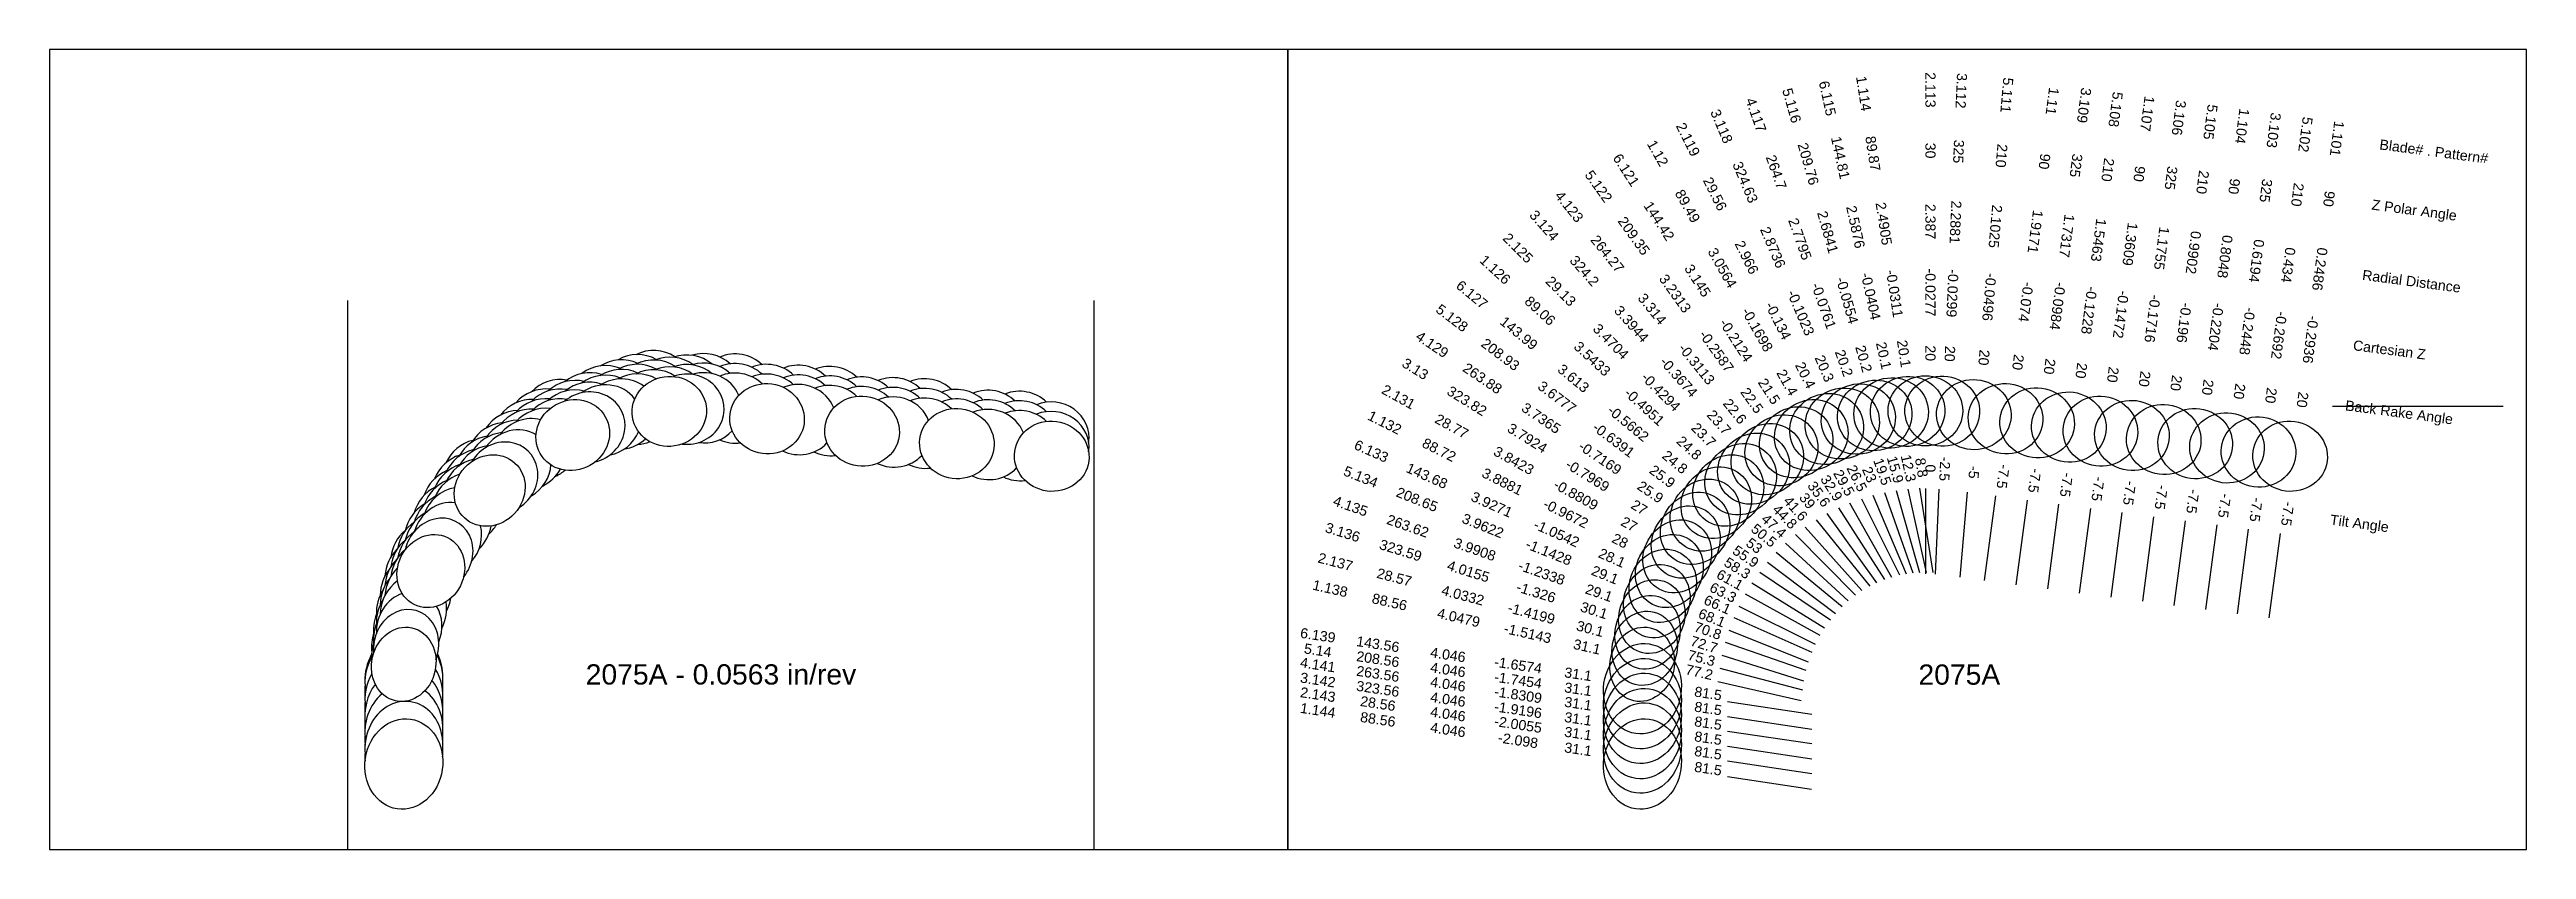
# Model space of a CAD drawing. Header units: inches. Extents: x 22.6 to 37.1, y 15.4 to 20.1.
import ezdxf
from ezdxf.enums import TextEntityAlignment as Align

# ---------------------------------------------------------------- set-up
doc = ezdxf.new("R2010")
doc.units = ezdxf.units.IN
doc.header["$MEASUREMENT"] = 0
for name, color, linetype, true_color in [('Blade_1', 30, 'Continuous', 0xff7f00), ('Blade_2', 7, 'Continuous', 0xcccc00), ('Blade_3', 7, 'Continuous', 0x00cc00), ('Blade_4', 7, 'Continuous', 0x00cccc), ('Blade_5', 7, 'Continuous', 0x0066cc), ('Blade_6', 190, 'Continuous', 0x7f00ff)]:
    doc.layers.add(name, color=color, linetype=linetype, true_color=true_color)
doc.layers.add('Gage_Line', color=7, linetype='Continuous')
doc.layers.add('Print Box', color=7, linetype='Continuous', plot=False)
doc.styles.get("Standard").update_dxf_attribs({"font": 'arial.ttf'})

msp = doc.modelspace()

# ---------------------------------------------------------------- linework, layer by layer
msp.add_line((36, 18), (37, 18))
at = {"layer": 'Blade_1'}
for p, q in [((33.168, 17.433), (33.414, 16.998)), ((33.579, 17.518), (33.656, 17.024)), ((34.023, 17.473), (33.958, 16.978)), ((34.58, 17.4), (34.514, 16.904)), ((35.136, 17.327), (35.07, 16.831)), ((32.793, 17.196), (33.161, 16.858)), ((35.692, 17.254), (35.627, 16.758)), ((32.52, 16.828), (32.967, 16.604)), ((32.397, 16.385), (32.885, 16.274)), ((32.452, 15.828), (32.946, 15.754))]:
    msp.add_line(p, q, dxfattribs=at)
for centre, major_axis, ratio, start_param, end_param in [((26.249, 18.082), (0.216, 0.033), 0.939109, 7.022481, 8.109206), ((25.683, 17.943), (0.191, 0.108), 0.930891, 7.053151, 8.096689), ((26.249, 18.025), (0.216, 0.033), 0.939109, 7.022481, 8.109206), ((26.822, 18.039), (0.217, -0.029), 0.939693, 7.191315, 8.396403), ((26.822, 17.982), (0.217, -0.029), 0.939693, 7.191315, 8.396403), ((27.379, 17.965), (0.217, -0.029), 0.939693, 7.191315, 8.398699), ((25.683, 17.887), (0.191, 0.108), 0.930891, 7.053151, 8.096689), ((27.379, 17.909), (0.217, -0.029), 0.939693, 7.191315, 8.398699), ((27.935, 17.892), (0.217, -0.029), 0.939693, 7.191315, 8.398699), ((27.935, 17.836), (0.217, -0.029), 0.939693, 7.191315, 8.398699), ((28.491, 17.819), (0.217, -0.029), 0.939693, 6.269192, 8.398699), ((28.491, 17.763), (0.217, -0.029), 0.939693, 6.269192, 8.398699), ((25.196, 17.618), (0.148, 0.161), 0.907923, 7.150283, 8.121365), ((25.196, 17.561), (0.148, 0.161), 0.907923, 7.150283, 8.121365), ((24.851, 17.146), (0.098, 0.196), 0.882805, 7.311766, 8.17685), ((24.851, 17.089), (0.098, 0.196), 0.882805, 7.311766, 8.17685), ((24.692, 16.599), (0.048, 0.214), 0.856669, 7.698593, 8.243062), ((24.692, 16.542), (0.048, 0.214), 0.856669, 7.698593, 8.12085), ((24.693, 16.015), (0.039, 0.263), 0.856669, 1.656879, 1.76486), ((24.693, 16.015), (0.039, 0.263), 0.856669, 4.865992, 4.970716), ((24.693, 15.959), (0.039, 0.263), 0.856669, 4.778458, 4.970716), ((24.693, 15.959), (0.039, 0.263), 0.856669, 1.656879, 1.849756)]:
    msp.add_ellipse(centre, major_axis=major_axis, ratio=ratio, start_param=start_param, end_param=end_param, dxfattribs=at)
for centre, major_axis, ratio in [((26.249, 17.969), (0.216, 0.033), 0.939109), ((33.509, 17.969), (0.216, 0.033), 0.939109), ((25.683, 17.83), (0.191, 0.108), 0.930891), ((26.822, 17.926), (0.217, -0.029), 0.939693), ((27.379, 17.853), (0.217, -0.029), 0.939693), ((32.944, 17.83), (0.191, 0.108), 0.930891), ((34.083, 17.926), (0.217, -0.029), 0.939693), ((34.639, 17.853), (0.217, -0.029), 0.939693), ((27.935, 17.78), (0.217, -0.029), 0.939693), ((28.491, 17.706), (0.217, -0.029), 0.939693), ((35.195, 17.78), (0.217, -0.029), 0.939693), ((35.751, 17.706), (0.217, -0.029), 0.939693), ((25.196, 17.505), (0.148, 0.161), 0.907923), ((32.457, 17.505), (0.148, 0.161), 0.907923), ((24.851, 17.033), (0.098, 0.196), 0.882805), ((32.112, 17.033), (0.098, 0.196), 0.882805), ((24.692, 16.486), (0.048, 0.214), 0.856669), ((31.952, 16.486), (0.048, 0.214), 0.856669), ((24.693, 15.902), (0.039, 0.263), 0.856669), ((31.954, 15.902), (0.039, 0.263), 0.856669)]:
    msp.add_ellipse(centre, major_axis=major_axis, ratio=ratio, dxfattribs=at)
at = {"layer": 'Blade_2'}
for p, q in [((33.238, 17.457), (33.461, 17.01)), ((33.613, 17.516), (33.613, 17.016)), ((32.851, 17.247), (33.204, 16.892)), ((32.557, 16.899), (32.995, 16.657)), ((32.408, 16.464), (32.892, 16.337)), ((32.452, 15.92), (32.947, 15.846))]:
    msp.add_line(p, q, dxfattribs=at)
for centre, major_axis, ratio, start_param, end_param in [((26.352, 18.094), (0.219, 0), 0.939693, 7.114781, 8.218709), ((25.773, 17.988), (0.196, 0.098), 0.937426, 7.039948, 8.098571), ((25.773, 17.932), (0.196, 0.098), 0.937426, 7.039948, 8.098571), ((26.352, 18.038), (0.219, 0), 0.939693, 7.114781, 8.218709), ((26.352, 17.982), (0.219, 0), 0.939693, 4.589756, 8.218709), ((25.773, 17.875), (0.196, 0.098), 0.937426, 4.462605, 8.098571), ((25.269, 17.693), (0.155, 0.154), 0.915361, 7.121908, 8.127538), ((25.269, 17.636), (0.155, 0.154), 0.915361, 7.121908, 8.127538), ((25.269, 17.58), (0.155, 0.154), 0.915361, 4.470431, 8.127538), ((24.897, 17.241), (0.106, 0.192), 0.890919, 7.271815, 8.178649), ((24.897, 17.185), (0.106, 0.192), 0.890919, 7.271815, 8.178649), ((24.897, 17.129), (0.106, 0.192), 0.890919, 4.509475, 8.178649), ((24.706, 16.59), (0.056, 0.212), 0.865304, 4.578507, 8.249108), ((24.706, 16.702), (0.056, 0.212), 0.865304, 7.626172, 8.249108), ((24.706, 16.646), (0.056, 0.212), 0.865304, 7.626172, 8.249108), ((24.693, 16.004), (0.039, 0.263), 0.856669, 4.6913, 8.219823), ((24.693, 16.117), (0.039, 0.263), 0.856669, 7.951401, 8.057721), ((24.693, 16.117), (0.039, 0.263), 0.856669, 4.853679, 4.959999), ((24.693, 16.06), (0.039, 0.263), 0.856669, 7.951401, 8.132942), ((24.693, 16.06), (0.039, 0.263), 0.856669, 4.778458, 4.959999)]:
    msp.add_ellipse(centre, major_axis=major_axis, ratio=ratio, start_param=start_param, end_param=end_param, dxfattribs=at)
for centre, major_axis, ratio in [((33.613, 17.972), (0.219, 0), 0.939693), ((33.034, 17.866), (0.196, 0.098), 0.937426), ((32.53, 17.571), (0.155, 0.154), 0.915361), ((32.158, 17.119), (0.106, 0.192), 0.890919), ((31.967, 16.58), (0.056, 0.212), 0.865304), ((31.954, 15.995), (0.039, 0.263), 0.856669)]:
    msp.add_ellipse(centre, major_axis=major_axis, ratio=ratio, dxfattribs=at)
at = {"layer": 'Blade_3'}
for p, q in [((33.305, 17.478), (33.5, 17.017)), ((33.692, 17.514), (33.67, 17.015)), ((34.209, 17.449), (34.143, 16.953)), ((32.909, 17.291), (33.241, 16.918)), ((34.765, 17.376), (34.7, 16.88)), ((35.321, 17.303), (35.256, 16.807)), ((32.596, 16.963), (33.021, 16.7)), ((32.42, 16.539), (32.898, 16.39)), ((32.452, 16.006), (32.947, 15.932))]:
    msp.add_line(p, q, dxfattribs=at)
for centre, major_axis, ratio, start_param, end_param in [((26.451, 18.102), (0.219, -0.01), 0.939693, 7.117926, 8.213053), ((25.866, 18.03), (0.202, 0.086), 0.937838, 7.02744, 8.109569), ((25.866, 17.974), (0.202, 0.086), 0.937838, 7.02744, 8.109569), ((26.451, 18.046), (0.219, -0.01), 0.939693, 7.117926, 8.213053), ((26.451, 17.99), (0.219, -0.01), 0.939693, 6.689761, 8.213053), ((27.008, 18.034), (0.217, -0.029), 0.939693, 7.181925, 8.40286), ((27.008, 17.977), (0.217, -0.029), 0.939693, 7.181925, 8.40286), ((27.564, 17.961), (0.217, -0.029), 0.939693, 7.181992, 8.40286), ((25.866, 17.917), (0.202, 0.086), 0.937838, 6.497846, 8.109569), ((27.008, 17.921), (0.217, -0.029), 0.939693, 6.762159, 8.40286), ((27.564, 17.904), (0.217, -0.029), 0.939693, 7.181992, 8.40286), ((27.564, 17.848), (0.217, -0.029), 0.939693, 6.762548, 8.40286), ((28.12, 17.887), (0.217, -0.029), 0.939693, 7.181925, 8.40286), ((28.12, 17.831), (0.217, -0.029), 0.939693, 7.181925, 8.40286), ((25.345, 17.765), (0.164, 0.145), 0.915889, 7.099917, 8.127887), ((25.345, 17.709), (0.164, 0.145), 0.915889, 7.099917, 8.127887), ((25.345, 17.652), (0.164, 0.145), 0.915889, 6.548197, 8.127887), ((28.12, 17.775), (0.217, -0.029), 0.939693, 6.762159, 8.40286), ((25.866, 17.917), (0.202, 0.086), 0.937838, 4.498934, 5.529256), ((26.451, 17.99), (0.219, -0.01), 0.939693, 4.611587, 5.618818), ((27.008, 17.921), (0.217, -0.029), 0.939693, 4.386125, 5.694963), ((25.345, 17.652), (0.164, 0.145), 0.915889, 4.500517, 5.529214), ((27.564, 17.848), (0.217, -0.029), 0.939693, 4.386125, 5.694471), ((28.12, 17.775), (0.217, -0.029), 0.939693, 4.386125, 5.694963), ((24.947, 17.335), (0.115, 0.186), 0.891349, 7.246682, 8.170862), ((24.947, 17.279), (0.115, 0.186), 0.891349, 7.246682, 8.170862), ((24.947, 17.223), (0.115, 0.186), 0.891349, 6.65347, 8.170862), ((24.947, 17.223), (0.115, 0.186), 0.891349, 4.533583, 5.576986), ((24.724, 16.694), (0.065, 0.209), 0.865459, 6.840063, 8.248343), ((24.724, 16.806), (0.065, 0.209), 0.865459, 7.546151, 8.248343), ((24.724, 16.75), (0.065, 0.209), 0.865459, 7.546151, 8.248343), ((24.724, 16.694), (0.065, 0.209), 0.865459, 4.611737, 5.635675), ((24.693, 16.1), (0.039, 0.263), 0.856669, 7.045652, 8.208773), ((24.693, 16.1), (0.039, 0.263), 0.856669, 4.702627, 5.895179), ((24.693, 16.156), (0.039, 0.263), 0.856669, 7.94758, 8.132942), ((24.693, 16.213), (0.039, 0.263), 0.856669, 7.94758, 8.05391), ((24.693, 16.156), (0.039, 0.263), 0.856669, 4.778458, 4.96382), ((24.693, 16.213), (0.039, 0.263), 0.856669, 4.85749, 4.96382)]:
    msp.add_ellipse(centre, major_axis=major_axis, ratio=ratio, start_param=start_param, end_param=end_param, dxfattribs=at)
for centre, major_axis, ratio in [((33.712, 17.97), (0.219, -0.01), 0.939693), ((33.126, 17.898), (0.202, 0.086), 0.937838), ((34.268, 17.902), (0.217, -0.029), 0.939693), ((34.824, 17.828), (0.217, -0.029), 0.939693), ((32.606, 17.633), (0.164, 0.145), 0.915889), ((35.381, 17.755), (0.217, -0.029), 0.939693), ((32.208, 17.203), (0.115, 0.186), 0.891349), ((31.984, 16.674), (0.065, 0.209), 0.865459), ((31.954, 16.08), (0.039, 0.263), 0.856669)]:
    msp.add_ellipse(centre, major_axis=major_axis, ratio=ratio, dxfattribs=at)
at = {"layer": 'Blade_4'}
for p, q in [((33.373, 17.494), (33.54, 17.022)), ((32.973, 17.334), (33.288, 16.945)), ((32.642, 17.027), (33.056, 16.747)), ((32.44, 16.616), (32.912, 16.451)), ((32.452, 16.095), (32.947, 16.021))]:
    msp.add_line(p, q, dxfattribs=at)
for centre, major_axis, ratio, start_param, end_param in [((25.96, 18.065), (0.206, 0.073), 0.938218, 7.028951, 8.104667), ((25.96, 18.009), (0.206, 0.073), 0.938218, 7.028951, 8.104667), ((25.96, 17.953), (0.206, 0.073), 0.938218, 6.835598, 8.104667), ((25.425, 17.83), (0.17, 0.138), 0.923054, 7.08218, 8.108011), ((25.425, 17.774), (0.17, 0.138), 0.923054, 7.08218, 8.108011), ((25.425, 17.718), (0.17, 0.138), 0.923054, 6.879706, 8.108011), ((25.96, 17.953), (0.206, 0.073), 0.938218, 4.498196, 5.147314), ((25.003, 17.425), (0.123, 0.181), 0.89926, 7.216694, 8.150801), ((25.425, 17.718), (0.17, 0.138), 0.923054, 4.457106, 5.133692), ((25.003, 17.368), (0.123, 0.181), 0.89926, 7.216694, 8.150801), ((25.003, 17.312), (0.123, 0.181), 0.89926, 6.986153, 8.150801), ((25.003, 17.312), (0.123, 0.181), 0.89926, 4.486768, 5.186856), ((24.749, 16.908), (0.072, 0.207), 0.873921, 7.445591, 8.224258), ((24.749, 16.852), (0.072, 0.207), 0.873921, 7.445591, 8.224258), ((24.749, 16.795), (0.072, 0.207), 0.873921, 7.162422, 8.224258), ((24.749, 16.795), (0.072, 0.207), 0.873921, 4.557271, 5.273177), ((24.693, 16.198), (0.039, 0.263), 0.856669, 7.280805, 8.212648), ((24.693, 16.311), (0.039, 0.263), 0.856669, 7.955115, 8.061427), ((24.693, 16.198), (0.039, 0.263), 0.856669, 4.698752, 5.661436), ((24.693, 16.255), (0.039, 0.263), 0.856669, 4.778458, 4.956285), ((24.693, 16.311), (0.039, 0.263), 0.856669, 4.849973, 4.956285), ((24.693, 16.255), (0.039, 0.263), 0.856669, 7.955115, 8.132942)]:
    msp.add_ellipse(centre, major_axis=major_axis, ratio=ratio, start_param=start_param, end_param=end_param, dxfattribs=at)
for centre, major_axis, ratio in [((33.22, 17.924), (0.206, 0.073), 0.938218), ((32.686, 17.689), (0.17, 0.138), 0.923054), ((32.263, 17.283), (0.123, 0.181), 0.89926), ((32.009, 16.766), (0.072, 0.207), 0.873921), ((31.954, 16.169), (0.039, 0.263), 0.856669)]:
    msp.add_ellipse(centre, major_axis=major_axis, ratio=ratio, dxfattribs=at)
at = {"layer": 'Blade_5'}
for p, q in [((33.441, 17.506), (33.578, 17.025)), ((33.858, 17.496), (33.814, 16.998)), ((33.035, 17.37), (33.326, 16.964)), ((34.394, 17.425), (34.329, 16.929)), ((34.95, 17.351), (34.885, 16.856)), ((35.506, 17.278), (35.441, 16.782)), ((32.687, 17.086), (33.086, 16.785)), ((32.461, 16.687), (32.925, 16.501)), ((32.452, 16.18), (32.947, 16.106))]:
    msp.add_line(p, q, dxfattribs=at)
for centre, major_axis, ratio, start_param, end_param in [((26.055, 18.095), (0.211, 0.06), 0.938555, 7.028624, 8.102151), ((26.637, 18.1), (0.218, -0.019), 0.939693, 7.141712, 8.37226), ((26.055, 18.038), (0.211, 0.06), 0.938555, 7.028624, 8.102151), ((26.055, 17.982), (0.211, 0.06), 0.938555, 7.028624, 8.102151), ((26.637, 18.044), (0.218, -0.019), 0.939693, 7.141712, 8.37226), ((26.637, 17.988), (0.218, -0.019), 0.939693, 7.141712, 8.37226), ((27.193, 18.027), (0.217, -0.029), 0.939693, 7.186919, 8.393979), ((27.193, 17.971), (0.217, -0.029), 0.939693, 7.186919, 8.393979), ((27.749, 17.954), (0.217, -0.029), 0.939693, 7.186919, 8.393707), ((25.508, 17.892), (0.178, 0.128), 0.923556, 7.071889, 8.103671), ((25.508, 17.835), (0.178, 0.128), 0.923556, 7.071889, 8.103671), ((27.193, 17.915), (0.217, -0.029), 0.939693, 7.186919, 8.393979), ((27.749, 17.898), (0.217, -0.029), 0.939693, 7.186919, 8.393707), ((27.749, 17.841), (0.217, -0.029), 0.939693, 7.186919, 8.393707), ((28.305, 17.881), (0.217, -0.029), 0.939693, 7.186919, 8.393979), ((28.305, 17.825), (0.217, -0.029), 0.939693, 7.186919, 8.393979), ((25.508, 17.779), (0.178, 0.128), 0.923556, 7.071889, 8.103671), ((28.305, 17.768), (0.217, -0.029), 0.939693, 7.186919, 8.393979), ((26.055, 17.982), (0.211, 0.06), 0.938555, 4.499687, 4.818234), ((26.637, 17.988), (0.218, -0.019), 0.939693, 4.354561, 4.930631), ((27.193, 17.915), (0.217, -0.029), 0.939693, 4.377108, 4.972872), ((25.062, 17.511), (0.132, 0.175), 0.899725, 7.183539, 8.144631), ((25.062, 17.455), (0.132, 0.175), 0.899725, 7.183539, 8.144631), ((25.062, 17.399), (0.132, 0.175), 0.899725, 7.183539, 8.144631), ((25.508, 17.779), (0.178, 0.128), 0.923556, 4.486223, 4.789249), ((27.749, 17.841), (0.217, -0.029), 0.939693, 4.37734, 4.972872), ((28.305, 17.768), (0.217, -0.029), 0.939693, 4.377108, 4.972872), ((25.062, 17.399), (0.132, 0.175), 0.899725, 4.517959, 4.840691), ((24.777, 17.008), (0.082, 0.203), 0.874182, 7.405696, 8.206668), ((24.777, 16.951), (0.082, 0.203), 0.874182, 7.405696, 8.206668), ((24.777, 16.895), (0.082, 0.203), 0.874182, 7.383518, 8.206668), ((24.777, 16.895), (0.082, 0.203), 0.874182, 4.581107, 4.953491), ((24.693, 16.292), (0.039, 0.263), 0.856669, 7.421633, 8.205008), ((24.693, 16.405), (0.039, 0.263), 0.856669, 7.442235, 8.053757), ((24.693, 16.292), (0.039, 0.263), 0.856669, 4.706392, 5.521289), ((24.693, 16.405), (0.039, 0.263), 0.856669, 4.857643, 5.411448), ((24.693, 16.349), (0.039, 0.263), 0.856669, 7.947426, 8.132942), ((24.693, 16.349), (0.039, 0.263), 0.856669, 4.778458, 4.963973)]:
    msp.add_ellipse(centre, major_axis=major_axis, ratio=ratio, start_param=start_param, end_param=end_param, dxfattribs=at)
for centre, major_axis, ratio in [((33.316, 17.945), (0.211, 0.06), 0.938555), ((33.897, 17.95), (0.218, -0.019), 0.939693), ((34.454, 17.877), (0.217, -0.029), 0.939693), ((35.01, 17.804), (0.217, -0.029), 0.939693), ((32.769, 17.741), (0.178, 0.128), 0.923556), ((35.566, 17.731), (0.217, -0.029), 0.939693), ((32.322, 17.361), (0.132, 0.175), 0.899725), ((32.038, 16.857), (0.082, 0.203), 0.874182), ((31.954, 16.255), (0.039, 0.263), 0.856669)]:
    msp.add_ellipse(centre, major_axis=major_axis, ratio=ratio, dxfattribs=at)
at = {"layer": 'Blade_6'}
for p, q in [((33.51, 17.514), (33.617, 17.025)), ((33.103, 17.404), (33.374, 16.984)), ((32.739, 17.143), (33.125, 16.825)), ((32.49, 16.761), (32.947, 16.558)), ((32.452, 16.268), (32.947, 16.194))]:
    msp.add_line(p, q, dxfattribs=at)
for centre, major_axis, ratio, start_param, end_param in [((26.152, 18.12), (0.214, 0.047), 0.938855, 7.015459, 8.12268), ((25.594, 17.948), (0.184, 0.119), 0.930414, 7.052172, 8.108973), ((26.152, 18.064), (0.214, 0.047), 0.938855, 7.015459, 8.12268), ((26.152, 18.007), (0.214, 0.047), 0.938855, 7.015459, 8.12268), ((25.594, 17.892), (0.184, 0.119), 0.930414, 7.052172, 8.108973), ((25.594, 17.835), (0.184, 0.119), 0.930414, 7.052172, 8.108973), ((25.126, 17.594), (0.139, 0.169), 0.907418, 7.156474, 8.140875), ((25.126, 17.538), (0.139, 0.169), 0.907418, 7.156474, 8.140875), ((25.126, 17.482), (0.139, 0.169), 0.907418, 7.156474, 8.140875), ((24.812, 17.106), (0.089, 0.2), 0.882465, 7.339272, 8.198513), ((24.812, 17.05), (0.089, 0.2), 0.882465, 7.339272, 8.198513), ((24.812, 16.994), (0.089, 0.2), 0.882465, 7.339272, 8.198513), ((24.693, 16.39), (0.039, 0.263), 0.856669, 7.366017, 8.212804), ((24.693, 16.39), (0.039, 0.263), 0.856669, 4.698596, 5.432607)]:
    msp.add_ellipse(centre, major_axis=major_axis, ratio=ratio, start_param=start_param, end_param=end_param, dxfattribs=at)
for centre, major_axis, ratio in [((33.412, 17.96), (0.214, 0.047), 0.938855), ((32.855, 17.788), (0.184, 0.119), 0.930414), ((32.387, 17.434), (0.139, 0.169), 0.907418), ((32.073, 16.946), (0.089, 0.2), 0.882465), ((31.954, 16.343), (0.039, 0.263), 0.856669)]:
    msp.add_ellipse(centre, major_axis=major_axis, ratio=ratio, dxfattribs=at)
at = {"layer": 'Gage_Line'}
for p, q in [((24.364, 15.402), (24.364, 18.62)), ((28.739, 15.402), (28.739, 18.62))]:
    msp.add_line(p, q, dxfattribs=at)
at = {"layer": 'Print Box'}
for points in [[(22.616, 15.401), (29.876, 15.401), (29.876, 20.09), (22.616, 20.09)], [(29.876, 15.401), (37.137, 15.401), (37.137, 20.09), (29.876, 20.09)]]:
    msp.add_lwpolyline(points, close=True, dxfattribs=at)

# ---------------------------------------------------------------- texts
for s, height, p in [('Blade# . Pattern#', 0.05937, (36.276, 19.535)), ('Z Polar Angle', 0.05937, (36.23, 19.182)), ('Radial Distance', 0.05937, (36.175, 18.77)), ('Cartesian Z', 0.05937, (36.121, 18.358)), ('Back Rake Angle', 0.05937, (36.075, 18.005)), ('Tilt Angle', 0.0594, (35.986, 17.335))]:
    msp.add_text(s, height=height, rotation=352.5).set_placement(p, align=Align.MIDDLE_LEFT)
for s, height, p in [('2075A - 0.0563 in/rev', 0.11875, (26.552, 16.427)), ('2075A', 0.1187, (33.812, 16.426))]:
    msp.add_text(s, height=height).set_placement(p, align=Align.MIDDLE_CENTER)
at = {"layer": 'Blade_1'}
for s, rotation, p in [('1.114', 278.7877, (33.222, 19.828)), ('1.11', 262.5, (34.328, 19.791)), ('1.107', 262.5, (34.885, 19.718)), ('1.104', 262.5, (35.441, 19.645)), ('1.101', 262.5, (35.997, 19.572)), ('1.12', 299.4839, (32.018, 19.468)), ('89.87', 278.7877, (33.276, 19.476)), ('90', 262.5, (34.282, 19.438)), ('90', 262.5, (34.838, 19.365)), ('90', 262.5, (35.394, 19.292)), ('89.49', 299.4839, (32.193, 19.158)), ('2.4905', 278.7877, (33.34, 19.065)), ('90', 262.5, (35.95, 19.219)), ('1.9171', 262.5, (34.228, 19.026)), ('1.3609', 262.5, (34.784, 18.953)), ('1.126', 317.425, (31.071, 18.778)), ('3.0564', 299.4839, (32.397, 18.796)), ('0.8048', 262.5, (35.34, 18.88)), ('0.2486', 262.5, (35.896, 18.807)), ('-0.0311', 278.7877, (33.403, 18.655)), ('89.06', 317.425, (31.334, 18.537)), ('-0.074', 262.5, (34.173, 18.614)), ('-0.1472', 262.5, (34.73, 18.541)), ('-0.2204', 262.5, (35.286, 18.468)), ('-0.1698', 299.4839, (32.602, 18.434)), ('-0.2936', 262.5, (35.842, 18.394)), ('3.5433', 317.425, (31.64, 18.256)), ('20.1', 278.7877, (33.458, 18.303)), ('20', 262.5, (34.127, 18.261)), ('21.4', 299.4839, (32.777, 18.124)), ('20', 262.5, (34.683, 18.188)), ('20', 262.5, (35.239, 18.114)), ('-0.4951', 317.425, (31.946, 17.974)), ('20', 262.5, (35.795, 18.041)), ('1.132', 333.349, (30.43, 17.877)), ('88.72', 333.349, (30.749, 17.717)), ('24.8', 317.425, (32.208, 17.733)), ('3.8881', 333.349, (31.12, 17.531)), ('29.5', 299.4839, (33.11, 17.536)), ('8.8', 278.7877, (33.561, 17.635)), ('-7.5', 262.5, (34.039, 17.591)), ('-7.5', 262.5, (34.595, 17.518)), ('-0.9672', 333.349, (31.492, 17.344)), ('-7.5', 262.5, (35.151, 17.445)), ('-7.5', 262.5, (35.707, 17.372)), ('47.4', 317.425, (32.705, 17.276)), ('28', 333.349, (31.81, 17.184)), ('1.138', 347.21, (30.117, 16.902)), ('88.56', 347.21, (30.465, 16.823)), ('63.3', 333.349, (32.414, 16.881)), ('4.0479', 347.21, (30.87, 16.731)), ('-1.5143', 347.21, (31.275, 16.639)), ('31.1', 347.21, (31.623, 16.56)), ('77.2', 347.21, (32.281, 16.411)), ('1.144', 351.51, (30.047, 16.187)), ('88.56', 351.51, (30.399, 16.134)), ('4.046', 351.51, (30.81, 16.073)), ('-2.098', 351.51, (31.221, 16.011)), ('31.1', 351.51, (31.573, 15.959)), ('81.5', 351.51, (32.335, 15.845))]:
    msp.add_text(s, height=0.0594, rotation=rotation, dxfattribs=at).set_placement(p, align=Align.CENTER)
at = {"layer": 'Blade_2'}
for s, rotation, p in [('2.113', 270, (33.613, 19.854)), ('2.119', 296.4986, (32.195, 19.55)), ('30', 270, (33.613, 19.498)), ('29.56', 296.4986, (32.353, 19.231)), ('2.387', 270, (33.613, 19.082)), ('2.125', 314.8005, (31.204, 18.906)), ('2.966', 296.4986, (32.539, 18.859)), ('29.13', 314.8005, (31.455, 18.653)), ('-0.0277', 270, (33.613, 18.666)), ('-0.134', 296.4986, (32.724, 18.487)), ('3.4704', 314.8005, (31.748, 18.358)), ('20', 270, (33.613, 18.31)), ('-0.4294', 314.8005, (32.041, 18.063)), ('20.4', 296.4986, (32.883, 18.168)), ('2.131', 331.1076, (30.51, 18.028)), ('28.77', 331.1076, (30.822, 17.856)), ('23.7', 314.8005, (32.292, 17.81)), ('3.8423', 331.1076, (31.186, 17.655)), ('26.5', 296.4986, (33.185, 17.564)), ('0', 270, (33.613, 17.635)), ('-0.8809', 331.1076, (31.55, 17.454)), ('27', 331.1076, (31.862, 17.282)), ('44.8', 314.8005, (32.768, 17.331)), ('2.137', 345.2822, (30.147, 17.058)), ('28.57', 345.2822, (30.492, 16.968)), ('61.1', 331.1076, (32.453, 16.956)), ('4.0332', 345.2822, (30.894, 16.862)), ('-1.4199', 345.2822, (31.296, 16.756)), ('30.1', 345.2822, (31.64, 16.666)), ('75.3', 345.2822, (32.293, 16.494)), ('2.143', 351.51, (30.047, 16.279)), ('28.56', 351.51, (30.399, 16.227)), ('4.046', 351.51, (30.81, 16.165)), ('-2.0055', 351.51, (31.221, 16.104)), ('31.1', 351.51, (31.573, 16.051)), ('81.5', 351.51, (32.335, 15.938))]:
    msp.add_text(s, height=0.0594, rotation=rotation, dxfattribs=at).set_placement(p, align=Align.CENTER)
at = {"layer": 'Blade_3'}
for s, rotation, p in [('3.112', 267.5, (33.794, 19.85)), ('3.109', 262.5, (34.514, 19.767)), ('3.106', 262.5, (35.07, 19.694)), ('3.118', 293.023, (32.391, 19.629)), ('3.103', 262.5, (35.626, 19.621)), ('325', 267.5, (33.778, 19.494)), ('325', 262.5, (34.467, 19.414)), ('324.63', 293.023, (32.53, 19.301)), ('325', 262.5, (35.024, 19.341)), ('325', 262.5, (35.58, 19.267)), ('2.2881', 267.5, (33.76, 19.079)), ('3.124', 311.6269, (31.356, 19.039)), ('2.8736', 293.023, (32.692, 18.919)), ('1.7317', 262.5, (34.413, 19.002)), ('1.1755', 262.5, (34.969, 18.929)), ('324.2', 311.6269, (31.592, 18.773)), ('0.6194', 262.5, (35.525, 18.855)), ('-0.0299', 267.5, (33.742, 18.663)), ('3.3944', 311.6269, (31.868, 18.462)), ('-0.1023', 293.023, (32.855, 18.536)), ('-0.0984', 262.5, (34.359, 18.59)), ('-0.1716', 262.5, (34.915, 18.516)), ('-0.2448', 262.5, (35.471, 18.443)), ('20.3', 293.023, (32.994, 18.209)), ('20', 267.5, (33.727, 18.308)), ('3.13', 328.2604, (30.607, 18.193)), ('-0.3674', 311.6269, (32.145, 18.151)), ('20', 262.5, (34.312, 18.236)), ('20', 262.5, (34.869, 18.163)), ('323.82', 328.2604, (30.91, 18.005)), ('20', 262.5, (35.425, 18.09)), ('3.7924', 328.2604, (31.264, 17.787)), ('23.7', 311.6269, (32.381, 17.885)), ('-0.7969', 328.2604, (31.617, 17.568)), ('23', 293.023, (33.258, 17.587)), ('-2.5', 267.5, (33.697, 17.633)), ('-7.5', 262.5, (34.224, 17.567)), ('27', 328.2604, (31.92, 17.381)), ('41.6', 311.6269, (32.83, 17.38)), ('-7.5', 262.5, (34.78, 17.494)), ('-7.5', 262.5, (35.337, 17.42)), ('3.136', 342.7471, (30.188, 17.232)), ('323.59', 342.7471, (30.528, 17.126)), ('4.0155', 342.7471, (30.925, 17.003)), ('58.3', 328.2604, (32.495, 17.025)), ('-1.326', 342.7471, (31.322, 16.88)), ('30.1', 342.7471, (31.662, 16.774)), ('72.7', 342.7471, (32.307, 16.574)), ('3.142', 351.51, (30.047, 16.365)), ('323.56', 351.51, (30.399, 16.313)), ('4.046', 351.51, (30.81, 16.251)), ('-1.9196', 351.51, (31.221, 16.19)), ('31.1', 351.51, (31.573, 16.137)), ('81.5', 351.51, (32.335, 16.024))]:
    msp.add_text(s, height=0.0594, rotation=rotation, dxfattribs=at).set_placement(p, align=Align.CENTER)
at = {"layer": 'Blade_4'}
for s, rotation, p in [('4.117', 289.5124, (32.592, 19.697)), ('264.7', 289.5124, (32.711, 19.362)), ('4.123', 308.9876, (31.502, 19.151)), ('2.7795', 289.5124, (32.85, 18.97)), ('264.27', 308.9876, (31.726, 18.874)), ('3.314', 308.9876, (31.988, 18.551)), ('-0.0761', 289.5124, (32.989, 18.578)), ('4.129', 325.9321, (30.705, 18.337)), ('-0.3113', 308.9876, (32.249, 18.228)), ('20.2', 289.5124, (33.108, 18.242)), ('263.88', 325.9321, (31, 18.138)), ('3.7365', 325.9321, (31.344, 17.905)), ('22.6', 308.9876, (32.473, 17.951)), ('-0.7169', 325.9321, (31.689, 17.672)), ('19.5', 289.5124, (33.333, 17.606)), ('4.135', 340.7636, (30.233, 17.386)), ('25.9', 325.9321, (31.984, 17.472)), ('39', 308.9876, (32.898, 17.426)), ('263.62', 340.7636, (30.569, 17.269)), ('3.9908', 340.7636, (30.962, 17.132)), ('55.9', 325.9321, (32.543, 17.094)), ('-1.2338', 340.7636, (31.354, 16.995)), ('29.1', 340.7636, (31.69, 16.877)), ('70.8', 340.7636, (32.328, 16.655)), ('4.141', 351.51, (30.047, 16.454)), ('263.56', 351.51, (30.399, 16.401)), ('4.046', 351.51, (30.81, 16.34)), ('-1.8309', 351.51, (31.221, 16.278)), ('31.1', 351.51, (31.573, 16.226)), ('81.5', 351.51, (32.335, 16.112))]:
    msp.add_text(s, height=0.0594, rotation=rotation, dxfattribs=at).set_placement(p, align=Align.CENTER)
at = {"layer": 'Blade_5'}
for s, rotation, p in [('5.111', 265, (34.061, 19.825)), ('5.116', 285.8954, (32.801, 19.754)), ('5.108', 262.5, (34.699, 19.743)), ('5.105', 262.5, (35.255, 19.669)), ('5.102', 262.5, (35.812, 19.596)), ('209.76', 285.8954, (32.898, 19.412)), ('210', 265, (34.03, 19.47)), ('5.122', 305.6241, (31.673, 19.271)), ('210', 262.5, (34.653, 19.389)), ('210', 262.5, (35.209, 19.316)), ('2.1025', 265, (33.994, 19.056)), ('210', 262.5, (35.765, 19.243)), ('209.35', 305.6241, (31.88, 18.981)), ('2.6841', 285.8954, (33.012, 19.012)), ('1.5463', 262.5, (34.599, 18.977)), ('0.9902', 262.5, (35.155, 18.904)), ('0.434', 262.5, (35.711, 18.831)), ('3.2313', 305.6241, (32.122, 18.643)), ('-0.0554', 285.8954, (33.126, 18.612)), ('-0.0496', 265, (33.958, 18.642)), ('5.128', 323.0008, (30.82, 18.493)), ('-0.1228', 262.5, (34.544, 18.565)), ('-0.196', 262.5, (35.1, 18.492)), ('-0.2692', 262.5, (35.657, 18.419)), ('208.93', 323.0008, (31.104, 18.279)), ('-0.2587', 305.6241, (32.364, 18.305)), ('20.2', 285.8954, (33.223, 18.269)), ('20', 265, (33.927, 18.287)), ('20', 262.5, (34.498, 18.212)), ('20', 262.5, (35.054, 18.139)), ('3.6777', 323.0008, (31.436, 18.029)), ('22.5', 305.6241, (32.572, 18.016)), ('20', 262.5, (35.61, 18.066)), ('-0.6391', 323.0008, (31.768, 17.779)), ('5.134', 338.1249, (30.292, 17.558)), ('25.9', 323.0008, (32.053, 17.564)), ('15.9', 285.8954, (33.408, 17.62)), ('-5', 265, (33.868, 17.614)), ('-7.5', 262.5, (34.41, 17.542)), ('208.65', 338.1249, (30.622, 17.425)), ('35.6', 305.6241, (32.965, 17.467)), ('-7.5', 262.5, (34.966, 17.469)), ('-7.5', 262.5, (35.522, 17.396)), ('3.9622', 338.1249, (31.008, 17.271)), ('-1.1428', 338.1249, (31.394, 17.116)), ('53', 323.0008, (32.592, 17.158)), ('29.1', 338.1249, (31.724, 16.983)), ('68.1', 338.1249, (32.351, 16.731)), ('5.14', 351.51, (30.047, 16.539)), ('208.56', 351.51, (30.399, 16.487)), ('4.046', 351.51, (30.81, 16.425)), ('-1.7454', 351.51, (31.221, 16.364)), ('31.1', 351.51, (31.573, 16.311)), ('81.5', 351.51, (32.335, 16.198))]:
    msp.add_text(s, height=0.0594, rotation=rotation, dxfattribs=at).set_placement(p, align=Align.CENTER)
at = {"layer": 'Blade_6'}
for s, rotation, p in [('6.115', 282.3441, (33.01, 19.798)), ('6.121', 302.8743, (31.834, 19.368)), ('144.81', 282.3441, (33.086, 19.45)), ('144.42', 302.8743, (32.027, 19.069)), ('2.5876', 282.3441, (33.175, 19.044)), ('6.127', 320.4716, (30.936, 18.631)), ('3.145', 302.8743, (32.253, 18.72)), ('-0.0404', 282.3441, (33.264, 18.638)), ('143.99', 320.4716, (31.211, 18.405)), ('-0.2124', 302.8743, (32.478, 18.37)), ('20.1', 282.3441, (33.34, 18.29)), ('3.613', 320.4716, (31.531, 18.14)), ('21.5', 302.8743, (32.672, 18.071)), ('-0.5662', 320.4716, (31.852, 17.876)), ('6.133', 336.0778, (30.353, 17.709)), ('24.8', 320.4716, (32.126, 17.649)), ('143.68', 336.0778, (30.679, 17.564)), ('32.9', 302.8743, (33.038, 17.504)), ('12.3', 282.3441, (33.485, 17.63)), ('3.9271', 336.0778, (31.059, 17.396)), ('-1.0542', 336.0778, (31.439, 17.227)), ('50.5', 320.4716, (32.647, 17.219)), ('28.1', 336.0778, (31.764, 17.083)), ('66.1', 336.0778, (32.382, 16.809)), ('6.139', 351.51, (30.047, 16.627)), ('143.56', 351.51, (30.399, 16.575)), ('4.046', 351.51, (30.81, 16.513)), ('-1.6574', 351.51, (31.221, 16.452)), ('31.1', 351.51, (31.573, 16.399)), ('81.5', 351.51, (32.335, 16.286))]:
    msp.add_text(s, height=0.0594, rotation=rotation, dxfattribs=at).set_placement(p, align=Align.CENTER)

doc.saveas('drawing.dxf')
